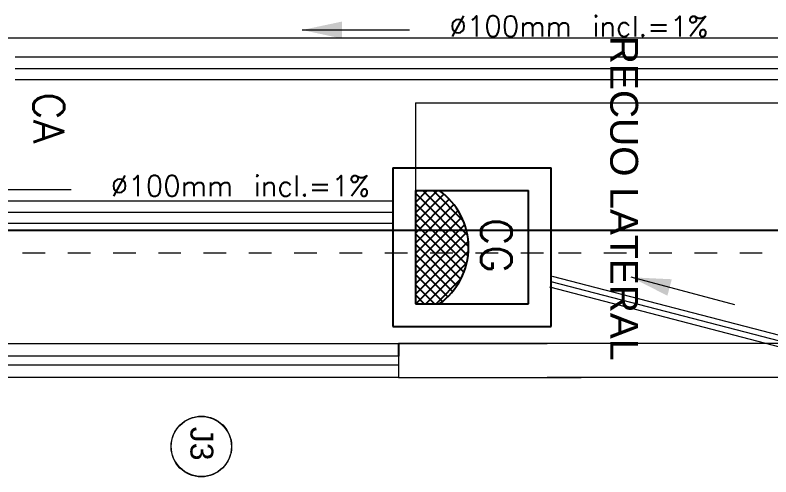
# Model space of a CAD drawing. Header units: millimetres. Extents: x 1345 to 2117, y 1214 to 1365.
# Drawn here: x 1951.923 to 1955.26, y 1259.062 to 1261.101 of the extents above; entities that cross this region are included whole.
import ezdxf
from ezdxf.enums import TextEntityAlignment as Align

# ---------------------------------------------------------------- set-up
doc = ezdxf.new("R2010")
doc.units = ezdxf.units.MM
doc.header["$LTSCALE"] = 0.5
doc.linetypes.add('HIDDEN2', pattern=[0.1875, 0.125, -0.0625])
for name, color, linetype in [('02', 2, 'Continuous'), ('ARCO', 7, 'HIDDEN2'), ('CONEXAO_ESGOTO', 7, 'Continuous'), ('COTAS', 7, 'Continuous'), ('DIVERSOS', 4, 'Continuous'), ('ESQUADRIA', 3, 'Continuous'), ('parede', 2, 'Continuous'), ('PISO', 8, 'Continuous'), ('SIMBOLOS_SANITÁRIO', 4, 'Continuous'), ('TEXTO2', 3, 'Continuous'), ('TUBULAÇÃO_ESGOTO', 6, 'Continuous')]:
    doc.layers.add(name, color=color, linetype=linetype)
doc.styles.add('ROMANS', font='romans', dxfattribs={"height": 0.1})
doc.styles.add('SANSSERIF', font='sas_____.pfb', dxfattribs={"height": 1})
doc.styles.get("Standard").update_dxf_attribs({"font": 'arial.ttf'})

# ---------------------------------------------------------------- blocks, each defined once
blk = doc.blocks.new('AAA')
at = {"layer": 'COTAS'}
h = blk.add_hatch(dxfattribs=at)
h.set_pattern_fill('NET', color=256, scale=0.01, angle=135, style=0)
h.set_pattern_definition([(135, (2646.63393, -825.251605), (-0.0224506403, -0.0224506403), []), (225, (2646.63393, -825.251605), (0.0224506403, -0.0224506403), [])])
h.paths.add_polyline_path([(1661.0659, 1306.7822, 0.517553), (1660.5659, 1306.7822), (1660.5659, 1306.6765), (1661.0659, 1306.6765)])
at = {"layer": 'SIMBOLOS_SANITÁRIO'}
for p, q in [((1661.1659, 1307.2765), (1660.4659, 1307.2765)), ((1660.4659, 1306.5765), (1660.4659, 1307.2765)), ((1661.1659, 1306.5765), (1661.1659, 1307.2765)), ((1660.5659, 1306.6765), (1660.5659, 1307.1765)), ((1661.0659, 1307.1765), (1660.5659, 1307.1765)), ((1661.0659, 1306.6765), (1661.0659, 1307.1765)), ((1660.5659, 1306.6765), (1661.0659, 1306.6765)), ((1660.4659, 1306.5765), (1661.1659, 1306.5765))]:
    blk.add_line(p, q, dxfattribs=at)
blk.add_arc((1660.8159, 1306.6054), 0.3062, 35.2721, 144.7279, dxfattribs=at)
at = {"layer": 'SIMBOLOS_SANITÁRIO', "style": 'ROMANS'}
blk.add_text('CG', height=0.135, dxfattribs=at).set_placement((1660.6858, 1306.9663))

msp = doc.modelspace()

# ---------------------------------------------------------------- linework, layer by layer
at = {"color": 8, "linetype": 'ByBlock'}
for p, q in [((1954.2558, 1260.1503), (1948.8226, 1260.1503)), ((1959.5226, 1260.1503), (1954.2558, 1260.1503)), ((1953.6162, 1259.6503), (1953.6162, 1259.5953))]:
    msp.add_line(p, q, dxfattribs=at)
at = {"layer": '02', "color": 8, "lineweight": 18}
for p, q in [((1953.6906, 1260.7142), (1959.2781, 1260.7142)), ((1958.9726, 1259.6503), (1954.2726, 1259.6503)), ((1958.8726, 1259.5003), (1954.2726, 1259.5003))]:
    msp.add_line(p, q, dxfattribs=at)
at = {"layer": 'ARCO', "color": 8, "lineweight": 18}
for p, q in [((1954.2558, 1260.0503), (1948.8226, 1260.0503)), ((1959.4226, 1260.0503), (1954.2558, 1260.0503))]:
    msp.add_line(p, q, dxfattribs=at)
at = {"layer": 'CONEXAO_ESGOTO', "lineweight": 18}
for p, q in [((1953.6653, 1261.0347), (1953.1908, 1261.0352)), ((1952.1703, 1260.3295), (1951.6957, 1260.3295)), ((1955.1018, 1259.8221), (1954.643, 1259.9433))]:
    msp.add_line(p, q, dxfattribs=at)
for points in [[(1953.1908, 1261.0352), (1953.3668, 1260.9975), (1953.3668, 1261.0725)], [(1954.643, 1259.9433), (1954.8036, 1259.862), (1954.8228, 1259.9346)]]:
    msp.add_solid(points, dxfattribs=at)
at = {"layer": 'DIVERSOS', "color": 8, "lineweight": 18}
for p, q in [((1951.6162, 1259.6503), (1953.6162, 1259.6503)), ((1953.6162, 1259.5003), (1951.6162, 1259.5003))]:
    msp.add_line(p, q, dxfattribs=at)
at = {"layer": 'ESQUADRIA', "color": 8, "lineweight": 18}
for p, q in [((1953.6162, 1259.5953), (1951.6162, 1259.5953)), ((1953.6162, 1259.5553), (1951.6162, 1259.5553))]:
    msp.add_line(p, q, dxfattribs=at)
at = {"layer": 'parede', "color": 8, "lineweight": 18}
for p, q in [((1937.6226, 1261.0003), (1955.0726, 1261.0003)), ((1954.4226, 1261.0003), (1958.0226, 1261.0003)), ((1953.6162, 1259.6503), (1954.2726, 1259.6503)), ((1953.6162, 1259.6003), (1953.6162, 1259.5003)), ((1953.6162, 1259.5003), (1954.4226, 1259.5003))]:
    msp.add_line(p, q, dxfattribs=at)
msp.add_lwpolyline([(1954.2726, 1259.6503), (1953.6162, 1259.6503)], dxfattribs=at)
at = {"layer": 'PISO', "color": 8, "lineweight": 18}
msp.add_line((1953.6906, 1260.7142), (1953.6906, 1260.0642), dxfattribs=at)
at = {"layer": 'PISO', "lineweight": 18}
for centre in [(1952.7453, 1259.1953), (1952.7461, 1259.1969)]:
    msp.add_circle(centre, 0.1333, dxfattribs=at)
at = {"layer": 'TUBULAÇÃO_ESGOTO', "lineweight": 18}
for p, q in [((1959.2781, 1260.9152), (1951.9234, 1260.9152)), ((1951.9234, 1260.8651), (1959.2781, 1260.8652)), ((1959.2781, 1260.8152), (1951.9234, 1260.8152)), ((1953.5906, 1260.2801), (1950.6374, 1260.2801)), ((1950.6374, 1260.2303), (1953.5906, 1260.2303)), ((1953.5906, 1260.1808), (1950.6374, 1260.1808)), ((1956.605, 1259.3469), (1954.2969, 1259.9475)), ((1956.5924, 1259.2985), (1954.2843, 1259.8991))]:
    msp.add_line(p, q, dxfattribs=at)
at = {"layer": 'TUBULAÇÃO_ESGOTO', "linetype": 'ByBlock', "lineweight": 18}
msp.add_line((1956.5987, 1259.3227), (1954.2906, 1259.9233), dxfattribs=at)

# ---------------------------------------------------------------- block references
at = {"layer": 'DIVERSOS', "lineweight": 18, "rotation": 270}
msp.add_blockref('AAA', (647.0142, 2920.8918), dxfattribs=at)

# ---------------------------------------------------------------- texts
at = {"layer": 'CONEXAO_ESGOTO', "lineweight": 18, "style": 'ROMANS'}
for rotation, p in [(359.9495, (1954.0801, 1261.007)), (359.9958, (1952.5851, 1260.3021))]:
    msp.add_text(' %%C100mm', height=0.09, rotation=rotation, dxfattribs=at).set_placement(p, align=Align.CENTER)
for rotation, p in [(359.9495, (1954.472, 1261.0067)), (359.9958, (1952.977, 1260.3021))]:
    msp.add_text('incl.=1%', height=0.09, rotation=rotation, dxfattribs=at).set_placement(p)
at = {"layer": 'DIVERSOS', "lineweight": 18, "insert": (1952.7986, 1259.2832), "char_height": 0.10106, "width": 0.373078, "attachment_point": 1, "rotation": 270}
msp.add_mtext('{\\C3;J3}', dxfattribs=at)
at = {"layer": 'SIMBOLOS_SANITÁRIO', "lineweight": 18, "style": 'ROMANS'}
msp.add_text('CA', height=0.135, rotation=270, dxfattribs=at).set_placement((1952.0043, 1260.7601))
at = {"layer": 'TEXTO2', "color": 8, "lineweight": 18, "style": 'SANSSERIF'}
msp.add_text('RECUO LATERAL', height=0.12312, rotation=270, dxfattribs=at).set_placement((1954.5511, 1261.0095))

doc.saveas('drawing.dxf')
